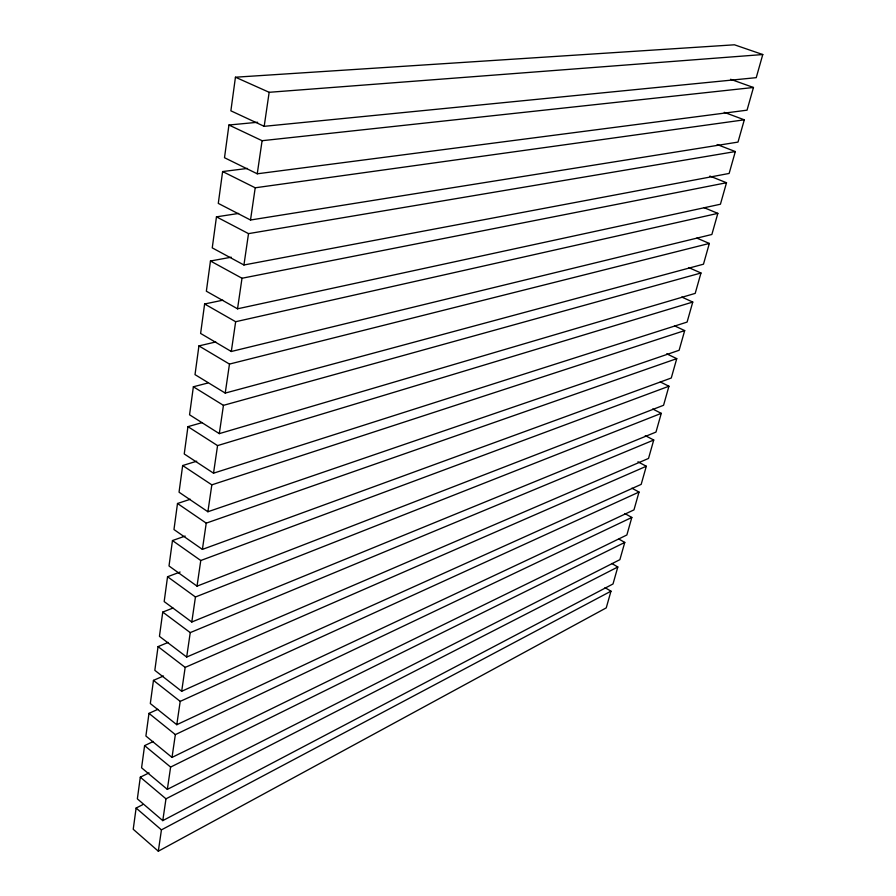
<?xml version="1.0" encoding="UTF-8"?>
<svg xmlns="http://www.w3.org/2000/svg" width="896" height="896" viewBox="0 0 896 896"><rect width="100%" height="100%" fill="white"/><g stroke="black" fill="none" stroke-linecap="round" stroke-linejoin="round"><path stroke-width="1.34" d="M142.598 804.742L136.114 808.058L133.224 829.27L158.323 851.2L606.245 607.88L610.971 591.181L605.013 587.63M149.027 772.901L140.302 777.179L137.357 798.862L162.781 820.624L613.01 583.968L617.814 566.989L611.789 563.483M153.384 741.462L144.592 745.629L141.579 767.794L167.35 789.376L619.886 559.664L624.77 542.416L618.979 539.112M157.842 709.341L148.982 713.373L145.902 736.03L172.021 757.411L626.875 534.968L631.826 517.44L624.814 513.52M163.509 675.998L153.462 680.378L150.315 703.55L176.792 724.718L633.976 509.869L639.016 492.061L631.915 488.186M168.19 642.41L158.054 646.621L154.829 670.331L181.675 691.275L641.189 484.366L646.307 466.256L637.941 461.787M172.973 608.048L162.747 612.091L159.443 636.35L186.682 657.048L648.525 458.438L653.733 440.026L645.266 435.613M180.13 572.029L167.552 576.744L164.17 601.574L191.789 622.014L655.984 432.074L661.27 413.358L652.714 409.002M185.158 536.077L172.469 540.557L169.008 565.981L197.03 586.141L663.566 405.272L668.942 386.232L660.285 381.942M190.31 499.262L177.498 503.496L173.97 529.536L202.395 549.394L671.272 378.011L676.749 358.646L666.736 353.819M196.739 461.205L182.661 465.539L179.043 492.206L207.894 511.75L679.112 350.28L684.69 330.59L674.554 325.842M202.16 422.61L187.947 426.653L184.24 453.97L213.528 473.178L687.098 322.078L692.765 302.053L681.778 297.046M207.704 383.051L193.368 386.781L189.56 414.792L219.307 433.63L695.206 293.384L700.974 273L688.621 267.546M215.768 341.958L198.923 345.912L195.014 374.629L225.232 393.075L703.472 264.197L709.341 243.443L696.83 238.09M222.813 300.194L204.624 303.99L200.614 333.446L231.302 351.49L711.872 234.483L717.842 213.371L703.92 207.592M231.235 257.208L210.459 260.994L206.36 291.211L237.541 308.806L720.429 204.232L726.51 182.739L709.845 176.064M238.638 213.438L216.462 216.854L212.251 247.867L243.936 264.992L729.142 173.443L735.325 151.558L717.158 144.536M247.442 168.437L222.622 171.55L218.288 203.392L250.51 220.013L738.002 142.094L744.307 119.818L724.237 112.336M257.678 122.27L228.939 125.014L224.504 157.718L257.253 173.802L747.04 110.174L753.458 87.483L730.587 79.285M235.446 77.213L230.877 110.813L264.186 126.325L756.235 77.661L762.776 54.544L734.462 44.8L235.446 77.213L269.158 92.299L762.776 54.544M158.323 851.2L161.437 829.864L610.971 591.181M162.781 820.624L165.973 798.818L617.814 566.989M167.35 789.376L170.61 767.077L624.77 542.416M172.021 757.411L175.347 734.608L631.826 517.44M176.792 724.718L180.197 701.389L639.016 492.061M181.675 691.275L185.17 667.397L646.307 466.256M186.682 657.048L190.243 632.61L653.733 440.026M191.789 622.014L195.451 596.994L661.27 413.358M197.03 586.141L200.771 560.515L668.942 386.232M202.395 549.394L206.237 523.141L676.749 358.646M207.894 511.75L211.826 484.848L684.69 330.59M213.528 473.178L217.56 445.603L692.765 302.053M219.307 433.63L223.44 405.35L700.974 273M225.232 393.075L229.466 364.078L198.923 345.912M231.302 351.49L235.648 321.72L204.624 303.99M237.541 308.806L241.998 278.253L210.459 260.994M243.936 264.992L248.517 233.632L216.462 216.854M250.51 220.013L255.214 187.79L222.622 171.55M257.253 173.802L262.091 140.706L228.939 125.014M264.186 126.325L269.158 92.299M229.466 364.078L709.341 243.443M235.648 321.72L717.842 213.371M241.998 278.253L726.51 182.739M248.517 233.632L735.325 151.558M255.214 187.79L744.307 119.818M262.091 140.706L753.458 87.483M193.368 386.781L223.44 405.35M187.947 426.653L217.56 445.603M182.661 465.539L211.826 484.848M177.498 503.496L206.237 523.141M172.469 540.557L200.771 560.515M167.552 576.744L195.451 596.994M162.747 612.091L190.243 632.61M158.054 646.621L185.17 667.397M153.462 680.378L180.197 701.389M148.982 713.373L175.347 734.608M144.592 745.629L170.61 767.077M140.302 777.179L165.973 798.818M136.114 808.058L161.437 829.864"/></g></svg>
